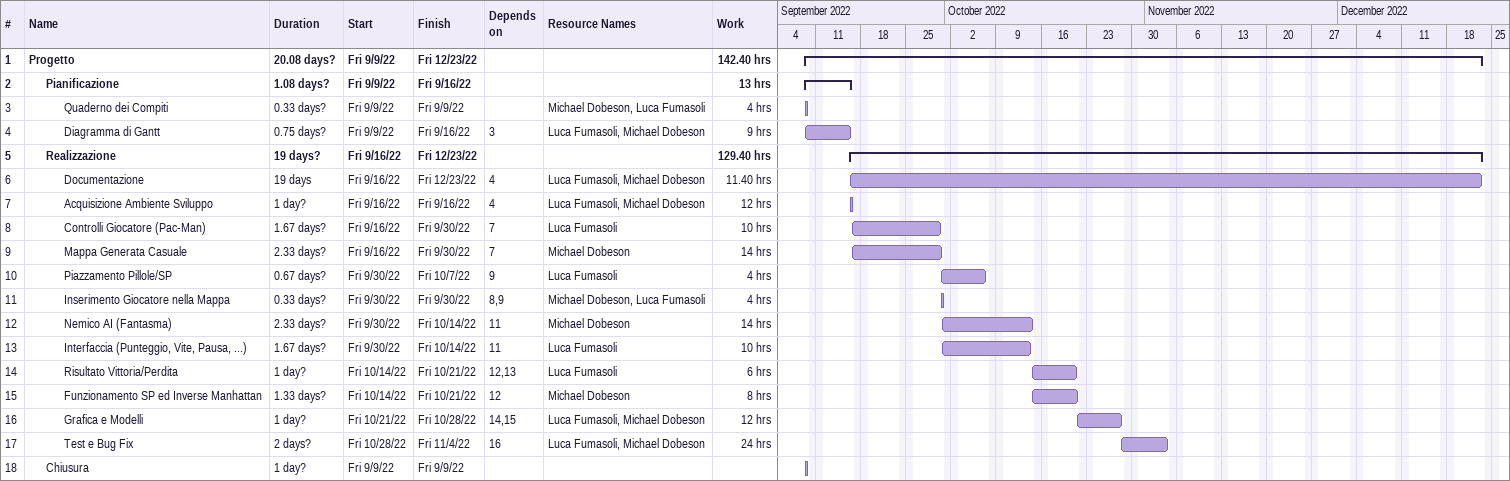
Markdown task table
| ID | Level | Task | Duration | Start | Finish | Predecessors | Resources | Work (h) |
|---|---|---|---|---|---|---|---|---|
| 1 | 1 | **Progetto** | 20.08d? | 2022-09-09 | 2022-12-23 |  |  | 142.40 |
| 2 | 2 | **Pianificazione** | 1.08d? | 2022-09-09 | 2022-09-16 |  |  | 13 |
| 3 | 3 | Quaderno dei Compiti | 0.33d? | 2022-09-09 | 2022-09-09 |  | Michael Dobeson, Luca Fumasoli | 4 |
| 4 | 3 | Diagramma di Gantt | 0.75d? | 2022-09-09 | 2022-09-16 | 3 | Luca Fumasoli, Michael Dobeson | 9 |
| 5 | 2 | **Realizzazione** | 19d? | 2022-09-16 | 2022-12-23 |  |  | 129.40 |
| 6 | 3 | Documentazione | 19d | 2022-09-16 | 2022-12-23 | 4 | Luca Fumasoli, Michael Dobeson | 11.40 |
| 7 | 3 | Acquisizione Ambiente Sviluppo | 1d? | 2022-09-16 | 2022-09-16 | 4 | Luca Fumasoli, Michael Dobeson | 12 |
| 8 | 3 | Controlli Giocatore (Pac-Man) | 1.67d? | 2022-09-16 | 2022-09-30 | 7 | Luca Fumasoli | 10 |
| 9 | 3 | Mappa Generata Casuale | 2.33d? | 2022-09-16 | 2022-09-30 | 7 | Michael Dobeson | 14 |
| 10 | 3 | Piazzamento Pillole/SP | 0.67d? | 2022-09-30 | 2022-10-07 | 9 | Luca Fumasoli | 4 |
| 11 | 3 | Inserimento Giocatore nella Mappa | 0.33d? | 2022-09-30 | 2022-09-30 | 8, 9 | Michael Dobeson, Luca Fumasoli | 4 |
| 12 | 3 | Nemico AI (Fantasma) | 2.33d? | 2022-09-30 | 2022-10-14 | 11 | Michael Dobeson | 14 |
| 13 | 3 | Interfaccia (Punteggio, Vite, Pausa, ...) | 1.67d? | 2022-09-30 | 2022-10-14 | 11 | Luca Fumasoli | 10 |
| 14 | 3 | Risultato Vittoria/Perdita | 1d? | 2022-10-14 | 2022-10-21 | 12, 13 | Luca Fumasoli | 6 |
| 15 | 3 | Funzionamento SP ed Inverse Manhattan | 1.33d? | 2022-10-14 | 2022-10-21 | 12 | Michael Dobeson | 8 |
| 16 | 3 | Grafica e Modelli | 1d? | 2022-10-21 | 2022-10-28 | 14, 15 | Luca Fumasoli, Michael Dobeson | 12 |
| 17 | 3 | Test e Bug Fix | 2d? | 2022-10-28 | 2022-11-04 | 16 | Luca Fumasoli, Michael Dobeson | 24 |
| 18 | 2 | Chiusura | 1d? | 2022-09-09 | 2022-09-09 |  |  |  |
